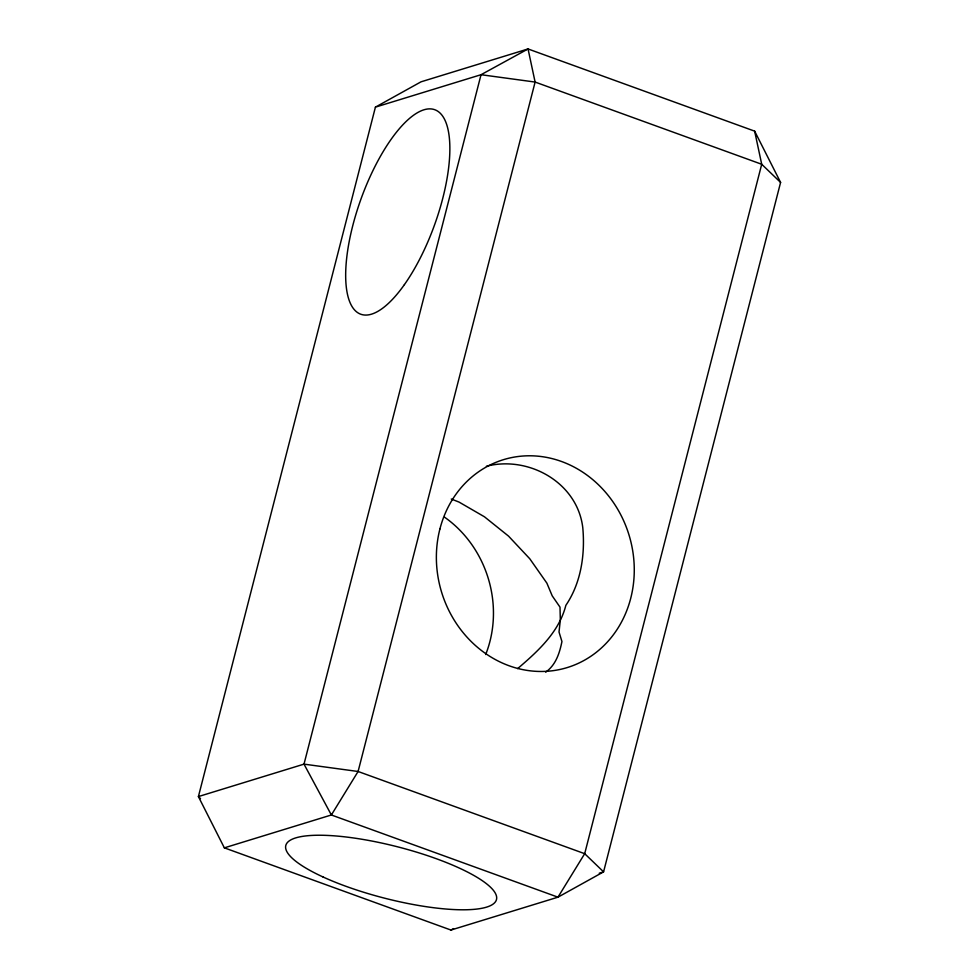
<?xml version="1.0" encoding="UTF-8"?>
<svg xmlns="http://www.w3.org/2000/svg" width="979" height="979" viewBox="0 0 979 979"><rect width="100%" height="100%" fill="white"/><g stroke="black" fill="none" stroke-linecap="round" stroke-linejoin="round"><path stroke-width="1.47" d="M375.422 107.139L198.407 796.576L224.35 847.851L450.952 930.05L557.969 897.18L603.578 871.861L780.593 182.424L754.65 131.149L528.048 48.95L421.031 81.82L375.422 107.139L481.032 74.71L528.048 48.95L535.109 82.065L358.094 771.489L331.367 814.981L224.35 847.851M545.695 672.169C555.876 664.912 559.547 653.201 561.946 641.539L559.021 632.006L560.331 619.866L560 607.139L552.205 595.832L546.869 583.129L529.774 558.764L508.542 536.125L484.446 516.79L459.09 502.105L451.282 499.021M517.634 668.633C537.924 651.28 558.985 632.226 565.862 605.34C581.122 582.811 585.209 554.457 582.786 527.718C577.414 482.537 528.795 455.382 486.392 466.249M450.952 930.05L453.558 928.606M599.246 873.195L603.578 871.861L584.696 853.688L358.094 771.489L304.004 764.134L198.407 796.576L200.499 798.595M780.593 182.424L761.711 164.264L535.109 82.065L481.032 74.71L304.004 764.134L331.367 814.981L557.969 897.18L584.696 853.688L761.711 164.264L754.65 131.149M444.539 517.181A108.73 97.973 72.9 0 1 485.682 654.523M322.935 876.927A108.73 26.482 14.4 0 0 494.982 902.369A108.73 26.482 14.4 0 0 355.548 838.257A108.73 26.482 14.4 0 0 322.935 876.927M439.901 529.027A108.73 97.973 72.9 0 0 560.318 669.391A108.73 97.973 72.9 0 0 605.732 492.486A108.73 97.973 72.9 0 0 439.901 529.027M404.413 284.608A108.73 38.989 -70.1 0 0 439.253 112.34A108.73 38.989 -70.1 0 0 349.687 239.047A108.73 38.989 -70.1 0 0 404.413 284.608"/></g></svg>
